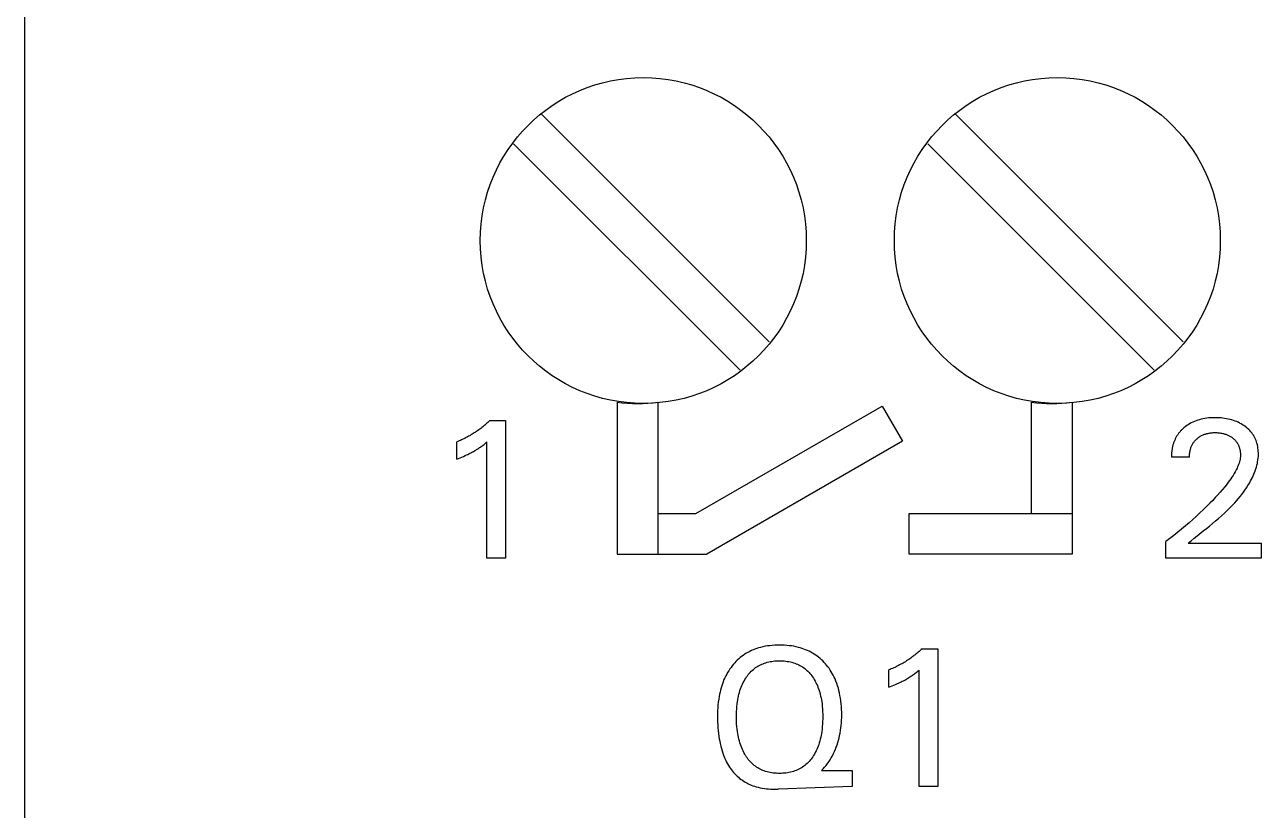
# Model space of a CAD drawing. Extents: x 0 to 420, y 0 to 297.
# Drawn here: x 158.8 to 173.97, y 172.21 to 181.85 of the extents above; entities that cross this region are included whole.
import ezdxf

# ---------------------------------------------------------------- set-up
doc = ezdxf.new("R2010")
doc.units = 0
doc.header["$LTSCALE"] = 23.1
doc.layers.add('10000_FRONT', color=7, linetype='CONTINUOUS')

msp = doc.modelspace()

# ---------------------------------------------------------------- linework, layer by layer
at = {"layer": '10000_FRONT', "color": 7, "linetype": 'CONTINUOUS'}
for p, q in [((158.8, 161), (158.8, 249)), ((167.934, 177.959), (165.142, 180.751)), ((173.014, 177.959), (170.222, 180.751)), ((164.799, 180.387), (167.577, 177.61)), ((169.879, 180.387), (172.657, 177.61)), ((166.07, 177.216), (166.07, 175.35)), ((166.57, 177.216), (166.57, 175.35)), ((171.15, 177.216), (171.15, 175.85)), ((171.65, 177.216), (171.65, 175.35)), ((167.036, 175.85), (169.32, 177.169)), ((169.32, 177.169), (169.57, 176.736)), ((164.422, 176.915), (164.409, 176.905)), ((164.434, 176.925), (164.422, 176.915)), ((164.447, 176.935), (164.434, 176.925)), ((164.459, 176.946), (164.447, 176.935)), ((164.471, 176.957), (164.459, 176.946)), ((164.483, 176.968), (164.471, 176.957)), ((164.495, 176.979), (164.483, 176.968)), ((164.507, 176.99), (164.495, 176.979)), ((164.507, 176.99), (164.7, 176.99)), ((164.7, 176.99), (164.7, 175.3)), ((173.041, 176.916), (173.024, 176.902)), ((173.058, 176.928), (173.041, 176.916)), ((173.075, 176.94), (173.058, 176.928)), ((173.093, 176.951), (173.075, 176.94)), ((173.112, 176.961), (173.093, 176.951)), ((173.131, 176.971), (173.112, 176.961)), ((173.151, 176.98), (173.131, 176.971)), ((173.172, 176.988), (173.151, 176.98)), ((173.193, 176.995), (173.172, 176.988)), ((173.214, 177.001), (173.193, 176.995)), ((173.235, 177.007), (173.214, 177.001)), ((173.257, 177.012), (173.235, 177.007)), ((173.281, 177.016), (173.257, 177.012)), ((173.306, 177.019), (173.281, 177.016)), ((173.33, 177.022), (173.306, 177.019)), ((173.354, 177.024), (173.33, 177.022)), ((173.379, 177.025), (173.354, 177.024)), ((173.404, 177.025), (173.379, 177.025)), ((173.428, 177.025), (173.404, 177.025)), ((173.452, 177.024), (173.428, 177.025)), ((173.475, 177.023), (173.452, 177.024)), ((173.499, 177.02), (173.475, 177.023)), ((173.523, 177.017), (173.499, 177.02)), ((173.547, 177.013), (173.523, 177.017)), ((173.568, 177.009), (173.547, 177.013)), ((173.589, 177.004), (173.568, 177.009)), ((173.61, 176.999), (173.589, 177.004)), ((173.63, 176.992), (173.61, 176.999)), ((173.651, 176.985), (173.63, 176.992)), ((173.671, 176.977), (173.651, 176.985)), ((173.689, 176.969), (173.671, 176.977)), ((173.707, 176.96), (173.689, 176.969)), ((173.725, 176.95), (173.707, 176.96)), ((173.743, 176.94), (173.725, 176.95)), ((173.759, 176.929), (173.743, 176.94)), ((173.776, 176.917), (173.759, 176.929)), ((173.79, 176.906), (173.776, 176.917)), ((164.175, 176.761), (164.16, 176.754)), ((164.189, 176.768), (164.175, 176.761)), ((164.204, 176.775), (164.189, 176.768)), ((164.218, 176.782), (164.204, 176.775)), ((164.233, 176.79), (164.218, 176.782)), ((164.247, 176.798), (164.233, 176.79)), ((164.261, 176.805), (164.247, 176.798)), ((164.275, 176.814), (164.261, 176.805)), ((164.289, 176.822), (164.275, 176.814)), ((164.303, 176.83), (164.289, 176.822)), ((164.316, 176.839), (164.303, 176.83)), ((164.33, 176.848), (164.316, 176.839)), ((164.343, 176.857), (164.33, 176.848)), ((164.357, 176.866), (164.343, 176.857)), ((164.37, 176.875), (164.357, 176.866)), ((164.383, 176.885), (164.37, 176.875)), ((164.396, 176.895), (164.383, 176.885)), ((164.409, 176.905), (164.396, 176.895)), ((172.914, 176.758), (172.91, 176.75)), ((172.917, 176.766), (172.914, 176.758)), ((172.921, 176.774), (172.917, 176.766)), ((172.925, 176.782), (172.921, 176.774)), ((172.929, 176.789), (172.925, 176.782)), ((172.934, 176.797), (172.929, 176.789)), ((172.938, 176.804), (172.934, 176.797)), ((172.943, 176.811), (172.938, 176.804)), ((172.947, 176.818), (172.943, 176.811)), ((172.952, 176.825), (172.947, 176.818)), ((172.957, 176.831), (172.952, 176.825)), ((172.962, 176.838), (172.957, 176.831)), ((172.967, 176.844), (172.962, 176.838)), ((172.972, 176.85), (172.967, 176.844)), ((172.977, 176.857), (172.972, 176.85)), ((172.983, 176.863), (172.977, 176.857)), ((172.988, 176.869), (172.983, 176.863)), ((172.994, 176.875), (172.988, 176.869)), ((173, 176.88), (172.994, 176.875)), ((173.006, 176.886), (173, 176.88)), ((173.012, 176.892), (173.006, 176.886)), ((173.018, 176.897), (173.012, 176.892)), ((173.024, 176.902), (173.018, 176.897)), ((173.17, 176.755), (173.177, 176.761)), ((173.177, 176.761), (173.184, 176.768)), ((173.184, 176.768), (173.191, 176.774)), ((173.191, 176.774), (173.199, 176.78)), ((173.199, 176.78), (173.207, 176.786)), ((173.207, 176.786), (173.215, 176.792)), ((173.215, 176.792), (173.223, 176.797)), ((173.223, 176.797), (173.231, 176.802)), ((173.231, 176.802), (173.24, 176.806)), ((173.24, 176.806), (173.249, 176.811)), ((173.249, 176.811), (173.258, 176.815)), ((173.258, 176.815), (173.268, 176.819)), ((173.268, 176.819), (173.277, 176.822)), ((173.277, 176.822), (173.287, 176.825)), ((173.287, 176.825), (173.296, 176.828)), ((173.296, 176.828), (173.306, 176.831)), ((173.306, 176.831), (173.316, 176.833)), ((173.316, 176.833), (173.327, 176.835)), ((173.327, 176.835), (173.337, 176.837)), ((173.337, 176.837), (173.348, 176.839)), ((173.348, 176.839), (173.359, 176.84)), ((173.359, 176.84), (173.37, 176.841)), ((173.37, 176.841), (173.381, 176.842)), ((173.381, 176.842), (173.393, 176.842)), ((173.393, 176.842), (173.404, 176.842)), ((173.404, 176.842), (173.416, 176.842)), ((173.416, 176.842), (173.428, 176.842)), ((173.428, 176.842), (173.441, 176.841)), ((173.441, 176.841), (173.453, 176.84)), ((173.453, 176.84), (173.465, 176.838)), ((173.465, 176.838), (173.477, 176.837)), ((173.477, 176.837), (173.489, 176.835)), ((173.489, 176.835), (173.499, 176.833)), ((173.499, 176.833), (173.508, 176.83)), ((173.508, 176.83), (173.518, 176.828)), ((173.518, 176.828), (173.527, 176.825)), ((173.527, 176.825), (173.536, 176.822)), ((173.536, 176.822), (173.545, 176.819)), ((173.545, 176.819), (173.554, 176.815)), ((173.554, 176.815), (173.563, 176.812)), ((173.563, 176.812), (173.571, 176.808)), ((173.571, 176.808), (173.58, 176.804)), ((173.58, 176.804), (173.588, 176.799)), ((173.588, 176.799), (173.595, 176.795)), ((173.595, 176.795), (173.603, 176.79)), ((173.603, 176.79), (173.611, 176.785)), ((173.611, 176.785), (173.618, 176.779)), ((173.618, 176.779), (173.625, 176.773)), ((173.625, 176.773), (173.632, 176.768)), ((173.632, 176.768), (173.638, 176.762)), ((173.638, 176.762), (173.644, 176.757)), ((173.804, 176.894), (173.79, 176.906)), ((173.818, 176.881), (173.804, 176.894)), ((173.831, 176.868), (173.818, 176.881)), ((173.843, 176.854), (173.831, 176.868)), ((173.855, 176.84), (173.843, 176.854)), ((173.866, 176.825), (173.855, 176.84)), ((173.876, 176.81), (173.866, 176.825)), ((173.885, 176.795), (173.876, 176.81)), ((173.893, 176.779), (173.885, 176.795)), ((173.901, 176.762), (173.893, 176.779)), ((173.908, 176.746), (173.901, 176.762)), ((164.115, 176.735), (164.1, 176.729)), ((164.1, 176.517), (164.1, 176.729)), ((164.13, 176.741), (164.115, 176.735)), ((164.145, 176.747), (164.13, 176.741)), ((164.16, 176.754), (164.145, 176.747)), ((164.294, 176.605), (164.307, 176.612)), ((164.307, 176.612), (164.32, 176.62)), ((164.32, 176.62), (164.333, 176.627)), ((164.333, 176.627), (164.345, 176.635)), ((164.345, 176.635), (164.358, 176.643)), ((164.358, 176.643), (164.37, 176.651)), ((164.37, 176.651), (164.381, 176.658)), ((164.381, 176.658), (164.391, 176.665)), ((164.391, 176.665), (164.402, 176.673)), ((164.402, 176.673), (164.413, 176.681)), ((164.413, 176.681), (164.424, 176.69)), ((164.424, 176.69), (164.436, 176.698)), ((164.436, 176.698), (164.454, 176.713)), ((164.454, 176.713), (164.472, 176.728)), ((164.472, 175.3), (164.472, 176.728)), ((169.57, 176.736), (167.17, 175.35)), ((172.873, 176.608), (172.872, 176.598)), ((172.874, 176.618), (172.873, 176.608)), ((172.875, 176.627), (172.874, 176.618)), ((172.877, 176.637), (172.875, 176.627)), ((172.879, 176.646), (172.877, 176.637)), ((172.88, 176.656), (172.879, 176.646)), ((172.882, 176.665), (172.88, 176.656)), ((172.885, 176.675), (172.882, 176.665)), ((172.887, 176.684), (172.885, 176.675)), ((172.889, 176.692), (172.887, 176.684)), ((172.892, 176.701), (172.889, 176.692)), ((172.894, 176.709), (172.892, 176.701)), ((172.897, 176.718), (172.894, 176.709)), ((172.9, 176.726), (172.897, 176.718)), ((172.903, 176.734), (172.9, 176.726)), ((172.907, 176.742), (172.903, 176.734)), ((172.91, 176.75), (172.907, 176.742)), ((173.094, 176.595), (173.096, 176.606)), ((173.096, 176.606), (173.098, 176.617)), ((173.098, 176.617), (173.1, 176.628)), ((173.1, 176.628), (173.102, 176.636)), ((173.102, 176.636), (173.105, 176.645)), ((173.105, 176.645), (173.107, 176.653)), ((173.107, 176.653), (173.11, 176.661)), ((173.11, 176.661), (173.113, 176.669)), ((173.113, 176.669), (173.117, 176.678)), ((173.117, 176.678), (173.12, 176.686)), ((173.12, 176.686), (173.124, 176.693)), ((173.124, 176.693), (173.129, 176.701)), ((173.129, 176.701), (173.133, 176.708)), ((173.133, 176.708), (173.138, 176.716)), ((173.138, 176.716), (173.143, 176.723)), ((173.143, 176.723), (173.148, 176.73)), ((173.148, 176.73), (173.153, 176.736)), ((173.153, 176.736), (173.159, 176.743)), ((173.159, 176.743), (173.164, 176.749)), ((173.164, 176.749), (173.17, 176.755)), ((173.644, 176.757), (173.65, 176.751)), ((173.65, 176.751), (173.656, 176.744)), ((173.656, 176.744), (173.661, 176.738)), ((173.661, 176.738), (173.666, 176.731)), ((173.666, 176.731), (173.671, 176.725)), ((173.671, 176.725), (173.676, 176.718)), ((173.676, 176.718), (173.681, 176.71)), ((173.681, 176.71), (173.685, 176.703)), ((173.685, 176.703), (173.689, 176.696)), ((173.689, 176.696), (173.692, 176.688)), ((173.692, 176.688), (173.696, 176.68)), ((173.696, 176.68), (173.699, 176.672)), ((173.699, 176.672), (173.702, 176.664)), ((173.702, 176.664), (173.704, 176.656)), ((173.704, 176.656), (173.707, 176.648)), ((173.707, 176.648), (173.709, 176.639)), ((173.709, 176.639), (173.711, 176.63)), ((173.711, 176.63), (173.713, 176.621)), ((173.713, 176.621), (173.714, 176.612)), ((173.714, 176.612), (173.715, 176.602)), ((173.914, 176.729), (173.908, 176.746)), ((173.919, 176.711), (173.914, 176.729)), ((173.925, 176.692), (173.919, 176.711)), ((173.929, 176.673), (173.925, 176.692)), ((173.932, 176.653), (173.929, 176.673)), ((173.935, 176.634), (173.932, 176.653)), ((173.936, 176.614), (173.935, 176.634)), ((173.937, 176.594), (173.936, 176.614)), ((164.1, 176.517), (164.121, 176.525)), ((164.121, 176.525), (164.142, 176.534)), ((164.142, 176.534), (164.163, 176.542)), ((164.163, 176.542), (164.184, 176.551)), ((164.184, 176.551), (164.204, 176.561)), ((164.204, 176.561), (164.22, 176.568)), ((164.22, 176.568), (164.235, 176.575)), ((164.235, 176.575), (164.25, 176.582)), ((164.25, 176.582), (164.265, 176.59)), ((164.265, 176.59), (164.28, 176.597)), ((164.28, 176.597), (164.294, 176.605)), ((172.871, 176.579), (172.87, 176.57)), ((172.87, 176.57), (172.87, 176.56)), ((172.87, 176.56), (172.87, 176.55)), ((172.87, 176.55), (172.87, 176.541)), ((173.09, 176.541), (172.87, 176.541)), ((172.872, 176.598), (172.871, 176.589)), ((172.871, 176.589), (172.871, 176.579)), ((173.09, 176.552), (173.091, 176.563)), ((173.09, 176.541), (173.09, 176.552)), ((173.091, 176.574), (173.092, 176.584)), ((173.091, 176.563), (173.091, 176.574)), ((173.092, 176.584), (173.094, 176.595)), ((173.7, 176.469), (173.694, 176.453)), ((173.704, 176.485), (173.7, 176.469)), ((173.708, 176.5), (173.704, 176.485)), ((173.712, 176.516), (173.708, 176.5)), ((173.714, 176.533), (173.712, 176.516)), ((173.716, 176.549), (173.714, 176.533)), ((173.715, 176.602), (173.716, 176.593)), ((173.716, 176.593), (173.717, 176.584)), ((173.717, 176.565), (173.716, 176.549)), ((173.717, 176.584), (173.717, 176.574)), ((173.717, 176.574), (173.717, 176.565)), ((173.919, 176.441), (173.924, 176.463)), ((173.924, 176.463), (173.928, 176.485)), ((173.928, 176.485), (173.932, 176.507)), ((173.932, 176.507), (173.935, 176.53)), ((173.935, 176.53), (173.937, 176.552)), ((173.937, 176.575), (173.937, 176.594)), ((173.937, 176.552), (173.937, 176.575)), ((173.626, 176.317), (173.612, 176.295)), ((173.64, 176.339), (173.626, 176.317)), ((173.652, 176.361), (173.64, 176.339)), ((173.664, 176.384), (173.652, 176.361)), ((173.676, 176.407), (173.664, 176.384)), ((173.682, 176.422), (173.676, 176.407)), ((173.689, 176.438), (173.682, 176.422)), ((173.694, 176.453), (173.689, 176.438)), ((173.863, 176.291), (173.872, 176.312)), ((173.872, 176.312), (173.882, 176.333)), ((173.882, 176.333), (173.89, 176.354)), ((173.89, 176.354), (173.898, 176.375)), ((173.898, 176.375), (173.906, 176.397)), ((173.906, 176.397), (173.913, 176.419)), ((173.913, 176.419), (173.919, 176.441)), ((173.524, 176.177), (173.496, 176.143)), ((173.552, 176.212), (173.524, 176.177)), ((173.568, 176.233), (173.552, 176.212)), ((173.583, 176.253), (173.568, 176.233)), ((173.598, 176.274), (173.583, 176.253)), ((173.612, 176.295), (173.598, 176.274)), ((173.772, 176.137), (173.791, 176.164)), ((173.791, 176.164), (173.808, 176.192)), ((173.808, 176.192), (173.826, 176.221)), ((173.826, 176.221), (173.842, 176.25)), ((173.842, 176.25), (173.852, 176.27)), ((173.852, 176.27), (173.863, 176.291)), ((173.377, 176.011), (173.346, 175.98)), ((173.407, 176.044), (173.377, 176.011)), ((173.437, 176.076), (173.407, 176.044)), ((173.467, 176.11), (173.437, 176.076)), ((173.496, 176.143), (173.467, 176.11)), ((173.648, 175.982), (173.67, 176.007)), ((173.67, 176.007), (173.692, 176.032)), ((173.692, 176.032), (173.713, 176.057)), ((173.713, 176.057), (173.733, 176.083)), ((173.733, 176.083), (173.753, 176.11)), ((173.753, 176.11), (173.772, 176.137)), ((166.57, 175.85), (167.036, 175.85)), ((169.65, 175.35), (169.65, 175.85)), ((169.65, 175.85), (171.65, 175.85)), ((173.22, 175.857), (173.177, 175.817)), ((173.262, 175.897), (173.22, 175.857)), ((173.304, 175.938), (173.262, 175.897)), ((173.346, 175.98), (173.304, 175.938)), ((173.484, 175.821), (173.52, 175.854)), ((173.52, 175.854), (173.555, 175.887)), ((173.555, 175.887), (173.579, 175.91)), ((173.579, 175.91), (173.602, 175.934)), ((173.602, 175.934), (173.625, 175.958)), ((173.625, 175.958), (173.648, 175.982)), ((173.041, 175.697), (172.995, 175.658)), ((173.087, 175.736), (173.041, 175.697)), ((173.132, 175.776), (173.087, 175.736)), ((173.177, 175.817), (173.132, 175.776)), ((173.299, 175.666), (173.336, 175.696)), ((173.336, 175.696), (173.374, 175.727)), ((173.374, 175.727), (173.411, 175.758)), ((173.411, 175.758), (173.448, 175.789)), ((173.448, 175.789), (173.484, 175.821)), ((172.898, 175.58), (172.849, 175.541)), ((172.947, 175.619), (172.898, 175.58)), ((172.995, 175.658), (172.947, 175.619)), ((173.113, 175.516), (173.15, 175.545)), ((173.15, 175.545), (173.187, 175.575)), ((173.187, 175.575), (173.261, 175.635)), ((173.261, 175.635), (173.299, 175.666)), ((172.849, 175.541), (172.8, 175.504)), ((172.8, 175.3), (172.8, 175.504)), ((173.077, 175.486), (173.113, 175.516)), ((173.077, 175.486), (173.972, 175.486)), ((173.972, 175.486), (173.972, 175.3)), ((164.7, 175.3), (164.472, 175.3)), ((166.07, 175.35), (167.17, 175.35)), ((171.65, 175.35), (169.65, 175.35)), ((173.972, 175.3), (172.8, 175.3)), ((167.76, 174.184), (167.738, 174.176)), ((167.782, 174.192), (167.76, 174.184)), ((167.805, 174.199), (167.782, 174.192)), ((167.827, 174.206), (167.805, 174.199)), ((167.856, 174.213), (167.827, 174.206)), ((167.885, 174.219), (167.856, 174.213)), ((167.914, 174.223), (167.885, 174.219)), ((167.943, 174.227), (167.914, 174.223)), ((167.973, 174.23), (167.943, 174.227)), ((168.002, 174.232), (167.973, 174.23)), ((168.032, 174.233), (168.002, 174.232)), ((168.061, 174.234), (168.032, 174.233)), ((168.091, 174.233), (168.061, 174.234)), ((168.12, 174.232), (168.091, 174.233)), ((168.149, 174.23), (168.12, 174.232)), ((168.178, 174.227), (168.149, 174.23)), ((168.207, 174.224), (168.178, 174.227)), ((168.236, 174.219), (168.207, 174.224)), ((168.265, 174.213), (168.236, 174.219)), ((168.293, 174.206), (168.265, 174.213)), ((168.316, 174.2), (168.293, 174.206)), ((168.338, 174.193), (168.316, 174.2)), ((168.36, 174.186), (168.338, 174.193)), ((168.382, 174.177), (168.36, 174.186)), ((169.798, 174.179), (169.786, 174.168)), ((169.81, 174.19), (169.798, 174.179)), ((169.81, 174.19), (170.002, 174.19)), ((170.002, 174.19), (170.002, 172.5)), ((167.527, 174.033), (167.511, 174.016)), ((167.543, 174.049), (167.527, 174.033)), ((167.56, 174.065), (167.543, 174.049)), ((167.578, 174.08), (167.56, 174.065)), ((167.596, 174.095), (167.578, 174.08)), ((167.614, 174.108), (167.596, 174.095)), ((167.634, 174.121), (167.614, 174.108)), ((167.654, 174.134), (167.634, 174.121)), ((167.674, 174.145), (167.654, 174.134)), ((167.695, 174.156), (167.674, 174.145)), ((167.716, 174.166), (167.695, 174.156)), ((167.738, 174.176), (167.716, 174.166)), ((167.91, 174.023), (167.929, 174.027)), ((167.929, 174.027), (167.947, 174.031)), ((167.947, 174.031), (167.966, 174.034)), ((167.966, 174.034), (167.985, 174.037)), ((167.985, 174.037), (168.004, 174.039)), ((168.004, 174.039), (168.023, 174.04)), ((168.023, 174.04), (168.042, 174.041)), ((168.042, 174.041), (168.061, 174.041)), ((168.061, 174.041), (168.081, 174.041)), ((168.081, 174.041), (168.1, 174.04)), ((168.1, 174.04), (168.119, 174.039)), ((168.119, 174.039), (168.138, 174.037)), ((168.138, 174.037), (168.157, 174.034)), ((168.157, 174.034), (168.176, 174.031)), ((168.176, 174.031), (168.195, 174.027)), ((168.195, 174.027), (168.213, 174.023)), ((168.403, 174.168), (168.382, 174.177)), ((168.424, 174.158), (168.403, 174.168)), ((168.445, 174.148), (168.424, 174.158)), ((168.466, 174.137), (168.445, 174.148)), ((168.486, 174.124), (168.466, 174.137)), ((168.505, 174.112), (168.486, 174.124)), ((168.523, 174.099), (168.505, 174.112)), ((168.541, 174.085), (168.523, 174.099)), ((168.559, 174.07), (168.541, 174.085)), ((168.576, 174.055), (168.559, 174.07)), ((168.592, 174.039), (168.576, 174.055)), ((168.608, 174.022), (168.592, 174.039)), ((169.605, 174.03), (169.591, 174.022)), ((169.619, 174.039), (169.605, 174.03)), ((169.632, 174.048), (169.619, 174.039)), ((169.646, 174.057), (169.632, 174.048)), ((169.659, 174.066), (169.646, 174.057)), ((169.672, 174.075), (169.659, 174.066)), ((169.685, 174.085), (169.672, 174.075)), ((169.698, 174.095), (169.685, 174.085)), ((169.711, 174.105), (169.698, 174.095)), ((169.724, 174.115), (169.711, 174.105)), ((169.737, 174.125), (169.724, 174.115)), ((169.749, 174.135), (169.737, 174.125)), ((169.762, 174.146), (169.749, 174.135)), ((169.774, 174.157), (169.762, 174.146)), ((169.786, 174.168), (169.774, 174.157)), ((167.413, 173.877), (167.401, 173.855)), ((167.425, 173.899), (167.413, 173.877)), ((167.438, 173.92), (167.425, 173.899)), ((167.451, 173.941), (167.438, 173.92)), ((167.466, 173.961), (167.451, 173.941)), ((167.481, 173.981), (167.466, 173.961)), ((167.495, 173.999), (167.481, 173.981)), ((167.511, 174.016), (167.495, 173.999)), ((167.678, 173.872), (167.689, 173.886)), ((167.689, 173.886), (167.701, 173.899)), ((167.701, 173.899), (167.714, 173.912)), ((167.714, 173.912), (167.726, 173.924)), ((167.726, 173.924), (167.74, 173.936)), ((167.74, 173.936), (167.754, 173.947)), ((167.754, 173.947), (167.767, 173.957)), ((167.767, 173.957), (167.782, 173.967)), ((167.782, 173.967), (167.797, 173.976)), ((167.797, 173.976), (167.812, 173.984)), ((167.812, 173.984), (167.827, 173.992)), ((167.827, 173.992), (167.843, 173.999)), ((167.843, 173.999), (167.859, 174.006)), ((167.859, 174.006), (167.875, 174.012)), ((167.875, 174.012), (167.892, 174.017)), ((167.892, 174.017), (167.91, 174.023)), ((168.213, 174.023), (168.232, 174.017)), ((168.232, 174.017), (168.248, 174.012)), ((168.248, 174.012), (168.265, 174.006)), ((168.265, 174.006), (168.281, 173.999)), ((168.281, 173.999), (168.297, 173.992)), ((168.297, 173.992), (168.312, 173.984)), ((168.312, 173.984), (168.327, 173.976)), ((168.327, 173.976), (168.342, 173.967)), ((168.342, 173.967), (168.356, 173.957)), ((168.356, 173.957), (168.37, 173.947)), ((168.37, 173.947), (168.384, 173.936)), ((168.384, 173.936), (168.398, 173.924)), ((168.398, 173.924), (168.41, 173.912)), ((168.41, 173.912), (168.423, 173.899)), ((168.423, 173.899), (168.435, 173.886)), ((168.435, 173.886), (168.446, 173.872)), ((168.624, 174.005), (168.608, 174.022)), ((168.639, 173.988), (168.624, 174.005)), ((168.654, 173.968), (168.639, 173.988)), ((168.669, 173.949), (168.654, 173.968)), ((168.683, 173.928), (168.669, 173.949)), ((168.696, 173.907), (168.683, 173.928)), ((168.708, 173.886), (168.696, 173.907)), ((168.72, 173.864), (168.708, 173.886)), ((169.418, 173.935), (169.402, 173.929)), ((169.402, 173.717), (169.402, 173.929)), ((169.433, 173.941), (169.418, 173.935)), ((169.447, 173.947), (169.433, 173.941)), ((169.462, 173.954), (169.447, 173.947)), ((169.477, 173.961), (169.462, 173.954)), ((169.492, 173.968), (169.477, 173.961)), ((169.506, 173.975), (169.492, 173.968)), ((169.521, 173.982), (169.506, 173.975)), ((169.535, 173.99), (169.521, 173.982)), ((169.549, 173.998), (169.535, 173.99)), ((169.563, 174.005), (169.549, 173.998)), ((169.577, 174.014), (169.563, 174.005)), ((169.591, 174.022), (169.577, 174.014)), ((169.704, 173.873), (169.716, 173.881)), ((169.716, 173.881), (169.727, 173.89)), ((169.727, 173.89), (169.738, 173.898)), ((169.738, 173.898), (169.757, 173.913)), ((169.757, 173.913), (169.775, 173.928)), ((169.775, 172.5), (169.775, 173.928)), ((167.352, 173.734), (167.344, 173.708)), ((167.361, 173.76), (167.352, 173.734)), ((167.37, 173.785), (167.361, 173.76)), ((167.38, 173.81), (167.37, 173.785)), ((167.39, 173.833), (167.38, 173.81)), ((167.401, 173.855), (167.39, 173.833)), ((167.591, 173.717), (167.598, 173.737)), ((167.598, 173.737), (167.607, 173.756)), ((167.607, 173.756), (167.616, 173.775)), ((167.616, 173.775), (167.626, 173.793)), ((167.626, 173.793), (167.636, 173.811)), ((167.636, 173.811), (167.647, 173.829)), ((167.647, 173.829), (167.657, 173.844)), ((167.657, 173.844), (167.667, 173.858)), ((167.667, 173.858), (167.678, 173.872)), ((168.446, 173.872), (168.457, 173.858)), ((168.457, 173.858), (168.467, 173.844)), ((168.467, 173.844), (168.477, 173.829)), ((168.477, 173.829), (168.488, 173.811)), ((168.488, 173.811), (168.498, 173.793)), ((168.498, 173.793), (168.508, 173.775)), ((168.508, 173.775), (168.517, 173.756)), ((168.517, 173.756), (168.526, 173.737)), ((168.526, 173.737), (168.533, 173.717)), ((168.731, 173.842), (168.72, 173.864)), ((168.742, 173.819), (168.731, 173.842)), ((168.753, 173.791), (168.742, 173.819)), ((168.764, 173.763), (168.753, 173.791)), ((168.774, 173.734), (168.764, 173.763)), ((168.783, 173.705), (168.774, 173.734)), ((169.402, 173.717), (169.423, 173.725)), ((169.423, 173.725), (169.444, 173.734)), ((169.444, 173.734), (169.465, 173.742)), ((169.465, 173.742), (169.486, 173.751)), ((169.486, 173.751), (169.507, 173.761)), ((169.507, 173.761), (169.522, 173.768)), ((169.522, 173.768), (169.537, 173.775)), ((169.537, 173.775), (169.552, 173.782)), ((169.552, 173.782), (169.567, 173.79)), ((169.567, 173.79), (169.582, 173.797)), ((169.582, 173.797), (169.597, 173.805)), ((169.597, 173.805), (169.61, 173.812)), ((169.61, 173.812), (169.622, 173.82)), ((169.622, 173.82), (169.635, 173.827)), ((169.635, 173.827), (169.648, 173.835)), ((169.648, 173.835), (169.66, 173.843)), ((169.66, 173.843), (169.672, 173.851)), ((169.672, 173.851), (169.683, 173.858)), ((169.683, 173.858), (169.694, 173.865)), ((169.694, 173.865), (169.704, 173.873)), ((167.32, 173.603), (167.315, 173.569)), ((167.325, 173.63), (167.32, 173.603)), ((167.331, 173.656), (167.325, 173.63)), ((167.337, 173.682), (167.331, 173.656)), ((167.344, 173.708), (167.337, 173.682)), ((167.549, 173.564), (167.553, 173.586)), ((167.553, 173.586), (167.558, 173.609)), ((167.558, 173.609), (167.563, 173.631)), ((167.563, 173.631), (167.569, 173.654)), ((167.569, 173.654), (167.576, 173.676)), ((167.576, 173.676), (167.583, 173.698)), ((167.583, 173.698), (167.591, 173.717)), ((168.533, 173.717), (168.541, 173.698)), ((168.541, 173.698), (168.548, 173.676)), ((168.548, 173.676), (168.555, 173.654)), ((168.555, 173.654), (168.561, 173.631)), ((168.561, 173.631), (168.566, 173.609)), ((168.566, 173.609), (168.571, 173.586)), ((168.571, 173.586), (168.575, 173.564)), ((168.791, 173.675), (168.783, 173.705)), ((168.797, 173.646), (168.791, 173.675)), ((168.803, 173.616), (168.797, 173.646)), ((168.809, 173.582), (168.803, 173.616)), ((168.814, 173.548), (168.809, 173.582)), ((167.302, 173.43), (167.3, 173.395)), ((167.304, 173.465), (167.302, 173.43)), ((167.306, 173.5), (167.304, 173.465)), ((167.31, 173.534), (167.306, 173.5)), ((167.315, 173.569), (167.31, 173.534)), ((167.534, 173.419), (167.536, 173.45)), ((167.536, 173.45), (167.538, 173.48)), ((167.538, 173.48), (167.541, 173.511)), ((167.541, 173.511), (167.545, 173.541)), ((167.545, 173.541), (167.549, 173.564)), ((168.575, 173.564), (168.579, 173.541)), ((168.579, 173.541), (168.583, 173.511)), ((168.583, 173.511), (168.586, 173.48)), ((168.586, 173.48), (168.589, 173.45)), ((168.589, 173.45), (168.59, 173.419)), ((168.818, 173.514), (168.814, 173.548)), ((168.821, 173.48), (168.818, 173.514)), ((168.823, 173.446), (168.821, 173.48)), ((168.824, 173.411), (168.823, 173.446)), ((167.3, 173.395), (167.3, 173.36)), ((167.3, 173.36), (167.3, 173.325)), ((167.3, 173.325), (167.301, 173.29)), ((167.301, 173.29), (167.303, 173.254)), ((167.533, 173.388), (167.534, 173.419)), ((167.533, 173.358), (167.533, 173.388)), ((167.533, 173.327), (167.533, 173.358)), ((167.534, 173.296), (167.533, 173.327)), ((167.535, 173.265), (167.534, 173.296)), ((168.59, 173.295), (168.589, 173.264)), ((168.59, 173.419), (168.591, 173.388)), ((168.591, 173.327), (168.59, 173.295)), ((168.591, 173.388), (168.592, 173.358)), ((168.592, 173.358), (168.591, 173.327)), ((168.818, 173.249), (168.821, 173.281)), ((168.821, 173.281), (168.823, 173.313)), ((168.823, 173.313), (168.824, 173.345)), ((168.824, 173.377), (168.824, 173.411)), ((168.824, 173.345), (168.824, 173.377)), ((167.303, 173.254), (167.305, 173.219)), ((167.305, 173.219), (167.308, 173.184)), ((167.308, 173.184), (167.312, 173.149)), ((167.312, 173.149), (167.316, 173.114)), ((167.538, 173.234), (167.535, 173.265)), ((167.541, 173.203), (167.538, 173.234)), ((167.545, 173.172), (167.541, 173.203)), ((167.549, 173.149), (167.545, 173.172)), ((167.553, 173.125), (167.549, 173.149)), ((167.557, 173.102), (167.553, 173.125)), ((168.571, 173.125), (168.567, 173.102)), ((168.576, 173.148), (168.571, 173.125)), ((168.579, 173.171), (168.576, 173.148)), ((168.583, 173.202), (168.579, 173.171)), ((168.586, 173.233), (168.583, 173.202)), ((168.589, 173.264), (168.586, 173.233)), ((168.792, 173.094), (168.799, 173.123)), ((168.799, 173.123), (168.805, 173.154)), ((168.805, 173.154), (168.81, 173.186)), ((168.81, 173.186), (168.815, 173.217)), ((168.815, 173.217), (168.818, 173.249)), ((167.316, 173.114), (167.321, 173.084)), ((167.321, 173.084), (167.327, 173.054)), ((167.327, 173.054), (167.333, 173.024)), ((167.333, 173.024), (167.34, 172.994)), ((167.34, 172.994), (167.348, 172.965)), ((167.348, 172.965), (167.356, 172.935)), ((167.563, 173.08), (167.557, 173.102)), ((167.569, 173.057), (167.563, 173.08)), ((167.575, 173.034), (167.569, 173.057)), ((167.582, 173.012), (167.575, 173.034)), ((167.589, 172.992), (167.582, 173.012)), ((167.597, 172.972), (167.589, 172.992)), ((167.605, 172.953), (167.597, 172.972)), ((168.527, 172.972), (168.519, 172.953)), ((168.535, 172.992), (168.527, 172.972)), ((168.542, 173.011), (168.535, 172.992)), ((168.549, 173.034), (168.542, 173.011)), ((168.556, 173.056), (168.549, 173.034)), ((168.561, 173.079), (168.556, 173.056)), ((168.567, 173.102), (168.561, 173.079)), ((168.747, 172.955), (168.758, 172.982)), ((168.758, 172.982), (168.768, 173.01)), ((168.768, 173.01), (168.777, 173.038)), ((168.777, 173.038), (168.785, 173.066)), ((168.785, 173.066), (168.792, 173.094)), ((167.356, 172.935), (167.366, 172.906)), ((167.366, 172.906), (167.374, 172.884)), ((167.374, 172.884), (167.383, 172.862)), ((167.383, 172.862), (167.392, 172.84)), ((167.392, 172.84), (167.402, 172.819)), ((167.402, 172.819), (167.412, 172.797)), ((167.614, 172.934), (167.605, 172.953)), ((167.624, 172.915), (167.614, 172.934)), ((167.634, 172.896), (167.624, 172.915)), ((167.645, 172.878), (167.634, 172.896)), ((167.648, 172.873), (167.645, 172.878)), ((167.658, 172.858), (167.648, 172.873)), ((167.668, 172.844), (167.658, 172.858)), ((167.678, 172.83), (167.668, 172.844)), ((167.689, 172.817), (167.678, 172.83)), ((167.7, 172.804), (167.689, 172.817)), ((168.437, 172.82), (168.425, 172.806)), ((168.448, 172.834), (168.437, 172.82)), ((168.459, 172.848), (168.448, 172.834)), ((168.47, 172.863), (168.459, 172.848)), ((168.48, 172.878), (168.47, 172.863)), ((168.49, 172.896), (168.48, 172.878)), ((168.5, 172.915), (168.49, 172.896)), ((168.51, 172.934), (168.5, 172.915)), ((168.519, 172.953), (168.51, 172.934)), ((168.666, 172.803), (168.681, 172.827)), ((168.681, 172.827), (168.696, 172.851)), ((168.696, 172.851), (168.71, 172.876)), ((168.71, 172.876), (168.723, 172.902)), ((168.723, 172.902), (168.735, 172.928)), ((168.735, 172.928), (168.747, 172.955)), ((167.412, 172.797), (167.424, 172.777)), ((167.424, 172.777), (167.436, 172.756)), ((167.436, 172.756), (167.448, 172.736)), ((167.448, 172.736), (167.46, 172.719)), ((167.46, 172.719), (167.472, 172.702)), ((167.472, 172.702), (167.485, 172.686)), ((167.485, 172.686), (167.498, 172.67)), ((167.498, 172.67), (167.512, 172.655)), ((167.712, 172.791), (167.7, 172.804)), ((167.725, 172.779), (167.712, 172.791)), ((167.738, 172.768), (167.725, 172.779)), ((167.751, 172.756), (167.738, 172.768)), ((167.765, 172.746), (167.751, 172.756)), ((167.779, 172.736), (167.765, 172.746)), ((167.794, 172.727), (167.779, 172.736)), ((167.809, 172.718), (167.794, 172.727)), ((167.825, 172.71), (167.809, 172.718)), ((167.841, 172.702), (167.825, 172.71)), ((167.857, 172.695), (167.841, 172.702)), ((167.873, 172.689), (167.857, 172.695)), ((167.89, 172.683), (167.873, 172.689)), ((167.908, 172.678), (167.89, 172.683)), ((167.927, 172.673), (167.908, 172.678)), ((167.946, 172.669), (167.927, 172.673)), ((167.965, 172.666), (167.946, 172.669)), ((167.984, 172.663), (167.965, 172.666)), ((168.003, 172.661), (167.984, 172.663)), ((168.023, 172.66), (168.003, 172.661)), ((168.12, 172.661), (168.1, 172.66)), ((168.139, 172.663), (168.12, 172.661)), ((168.158, 172.666), (168.139, 172.663)), ((168.177, 172.669), (168.158, 172.666)), ((168.196, 172.673), (168.177, 172.669)), ((168.215, 172.678), (168.196, 172.673)), ((168.233, 172.683), (168.215, 172.678)), ((168.25, 172.689), (168.233, 172.683)), ((168.266, 172.695), (168.25, 172.689)), ((168.282, 172.702), (168.266, 172.695)), ((168.298, 172.71), (168.282, 172.702)), ((168.314, 172.718), (168.298, 172.71)), ((168.329, 172.727), (168.314, 172.718)), ((168.344, 172.736), (168.329, 172.727)), ((168.359, 172.746), (168.344, 172.736)), ((168.373, 172.756), (168.359, 172.746)), ((168.386, 172.768), (168.373, 172.756)), ((168.4, 172.78), (168.386, 172.768)), ((168.413, 172.793), (168.4, 172.78)), ((168.425, 172.806), (168.413, 172.793)), ((168.596, 172.713), (168.578, 172.693)), ((168.578, 172.693), (168.954, 172.693)), ((168.596, 172.713), (168.615, 172.735)), ((168.615, 172.735), (168.633, 172.757)), ((168.633, 172.757), (168.65, 172.78)), ((168.65, 172.78), (168.666, 172.803)), ((168.954, 172.693), (168.954, 172.5)), ((167.512, 172.655), (167.526, 172.64)), ((167.526, 172.64), (167.541, 172.625)), ((167.541, 172.625), (167.556, 172.611)), ((167.556, 172.611), (167.572, 172.598)), ((167.572, 172.598), (167.589, 172.586)), ((167.589, 172.586), (167.605, 172.574)), ((167.605, 172.574), (167.623, 172.562)), ((167.623, 172.562), (167.641, 172.552)), ((167.641, 172.552), (167.659, 172.542)), ((167.659, 172.542), (167.677, 172.532)), ((167.677, 172.532), (167.696, 172.524)), ((167.696, 172.524), (167.715, 172.515)), ((167.715, 172.515), (167.734, 172.508)), ((168.042, 172.659), (168.023, 172.66)), ((168.061, 172.659), (168.042, 172.659)), ((168.081, 172.659), (168.061, 172.659)), ((168.1, 172.66), (168.081, 172.659)), ((167.734, 172.508), (167.754, 172.501)), ((167.754, 172.501), (167.774, 172.495)), ((167.774, 172.495), (167.799, 172.488)), ((167.799, 172.488), (167.824, 172.483)), ((167.824, 172.483), (167.849, 172.478)), ((167.849, 172.478), (167.875, 172.474)), ((167.875, 172.474), (167.9, 172.471)), ((167.9, 172.471), (167.926, 172.468)), ((167.926, 172.468), (167.952, 172.466)), ((167.952, 172.466), (167.978, 172.465)), ((167.978, 172.465), (168.004, 172.465)), ((168.004, 172.465), (168.026, 172.465)), ((168.026, 172.465), (168.045, 172.466)), ((168.954, 172.5), (168.045, 172.466)), ((170.002, 172.5), (169.775, 172.5))]:
    msp.add_line(p, q, dxfattribs=at)
for centre in [(166.39, 179.2), (171.47, 179.2)]:
    msp.add_circle(centre, 2, dxfattribs=at)
for centre in [(166.32, 179.2), (171.4, 179.2)]:
    msp.add_arc(centre, 2, 262.8192, 277.1808, dxfattribs=at)

doc.saveas('drawing.dxf')
